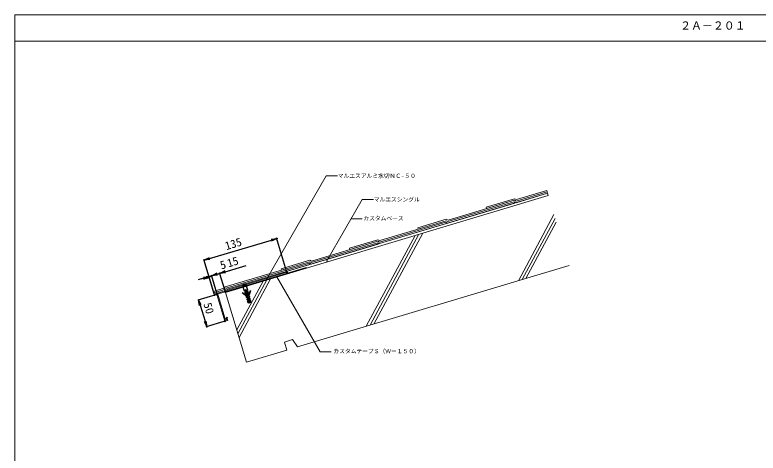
# Model space of a CAD drawing. Units: millimetres, scale not verified. Extents: x -2025 to 2025, y -1410 to 1410.
# Drawn here: x -2025 to -701, y 629 to 1410 of the extents above; entities that cross this region are included whole.
import ezdxf
from ezdxf.enums import TextEntityAlignment as Align

# ---------------------------------------------------------------- set-up
doc = ezdxf.new("R2010")
doc.units = ezdxf.units.MM
doc.header["$LTSCALE"] = 3
doc.header["$PDMODE"] = 32
doc.header["$PDSIZE"] = 1.5
for name, color, linetype in [('0-0_0', 7, 'Continuous'), ('0-1_DEFPOINTS', 7, 'Continuous'), ('0-4_寸法', 7, 'Continuous'), ('0-5__U+FF8F_U+FF99_U+FF74_U+FF7D_U+FF71_U+FF99_U+FF90_U+FF8A_U+FF9E_U+FF70', 7, 'Continuous'), ('1-4_寸法___1', 7, 'Continuous'), ('1-5_文字___1', 7, 'Continuous'), ('1-6_枠___1', 7, 'Continuous')]:
    doc.layers.add(name, color=color, linetype=linetype)
for name, color, linetype, lineweight in [('0-2_躯体', 2, 'Continuous', 18), ('0-3_文字', 8, 'Continuous', 18), ('0-7__U+FF8F_U+FF99_U+FF74_U+FF7D_U+FF7C_U+FF9D_U+FF78_U+FF9E_U+FF99', 3, 'Continuous', 18), ('0-8__U+FF76_U+FF7D_U+FF80_U+FF91_U+FF8D_U+FF9E_U+FF70_U+FF7D', 5, 'Continuous', 18), ('0-9_枠', 7, 'Continuous', 18), ('0-A__U+FF8F_U+FF99_U+FF74_U+FF7D_U+FF71_U+FF99_U+FF90_U+FF8C_U+FF97_U+FF6F_U+FF7C_U+FF9D_U+FF78_U+FF9E', 6, 'Continuous', 18), ('0-B__U+FF76_U+FF7D_U+FF80_U+FF91_U+FF83_U+FF70_U+FF8C_U+FF9F', 4, 'Continuous', 18), ('1-3__U+FF8A_U+FF6F_U+FF81', 8, 'Continuous', 18)]:
    doc.layers.add(name, color=color, linetype=linetype, lineweight=lineweight)
doc.styles.add('ＭＳ ゴシック', font='')
doc.styles.get('ＭＳ ゴシック').set_extended_font_data('MS Gothic')

# ---------------------------------------------------------------- blocks, each defined once
blk = doc.blocks.new('U28')
at = {"layer": '1-6_枠___1', "style": 'ＭＳ ゴシック'}
blk.add_text('２Ａ－２０１', height=14.26, dxfattribs=at).set_placement((1184.691, 2789.422), align=Align.BOTTOM_LEFT)
blk = doc.blocks.new('_OPEN')
at = {"layer": '0-0_0'}
blk.add_line((-1, 0.1667), (0, 0), dxfattribs=at)
blk.add_lwpolyline([(-1, -0.1667), (0, 0), (-1, 0)], dxfattribs=at)
blk = doc.blocks.new('U40')
at = {"layer": '0-4_寸法', "style": 'ＭＳ ゴシック'}
blk.add_text('50', height=14.66, rotation=286.699, dxfattribs=at).set_placement((331.297, 2303.702), align=Align.BOTTOM_LEFT)
blk = doc.blocks.new('D18')
at = {"layer": '0-1_DEFPOINTS'}
for p in [(359.572, 2322.155), (341.635, 2264.573), (373.94, 2274.264)]:
    blk.add_point(p, dxfattribs=at)
at = {"layer": '0-4_寸法'}
for p, q in [((357.657, 2321.581), (326.071, 2312.105)), ((330.142, 2302.886), (338.762, 2274.151)), ((372.024, 2273.689), (340.438, 2264.214))]:
    blk.add_line(p, q, dxfattribs=at)
at = {"layer": '0-0_0'}
blk.add_blockref('U40', (0, 0), dxfattribs=at)
at = {"layer": '0-4_寸法', "xscale": 10, "yscale": 10}
for p, rotation in [((327.268, 2312.464), 106.69924), ((341.635, 2264.573), 286.69924)]:
    blk.add_blockref('_OPEN', p, dxfattribs=dict(at, rotation=rotation))
blk = doc.blocks.new('U39')
at = {"layer": '0-4_寸法', "style": 'ＭＳ ゴシック'}
blk.add_text('5', height=14.66, rotation=16.699, dxfattribs=at).set_placement((369.202, 2362.234), align=Align.BOTTOM_LEFT)
blk = doc.blocks.new('D19')
at = {"layer": '0-1_DEFPOINTS'}
for p in [(350.584, 2355.248), (355.645, 2320.977), (360.434, 2322.414)]:
    blk.add_point(p, dxfattribs=at)
at = {"layer": '0-4_寸法'}
for p, q in [((359.86, 2324.33), (350.225, 2356.446)), ((360.162, 2358.122), (384.357, 2365.38)), ((336.216, 2350.938), (326.638, 2348.065)), ((355.07, 2322.893), (345.436, 2355.009)), ((345.795, 2353.812), (350.584, 2355.248))]:
    blk.add_line(p, q, dxfattribs=at)
at = {"layer": '0-0_0'}
blk.add_blockref('U39', (0, 0), dxfattribs=at)
at = {"layer": '0-4_寸法', "xscale": 10, "yscale": 10}
for p, rotation in [((350.584, 2355.248), 196.69924), ((345.795, 2353.812), 16.69924)]:
    blk.add_blockref('_OPEN', p, dxfattribs=dict(at, rotation=rotation))
blk = doc.blocks.new('U38')
at = {"layer": '0-4_寸法', "style": 'ＭＳ ゴシック'}
blk.add_text('15', height=14.66, rotation=16.699, dxfattribs=at).set_placement((381.787, 2365.933), align=Align.BOTTOM_LEFT)
blk = doc.blocks.new('D20')
at = {"layer": '0-1_DEFPOINTS'}
for p in [(364.972, 2359.488), (360.434, 2322.414), (374.802, 2326.724)]:
    blk.add_point(p, dxfattribs=at)
at = {"layer": '0-4_寸法'}
for p, q in [((374.551, 2362.361), (411.826, 2373.544)), ((359.86, 2324.33), (350.246, 2356.375)), ((350.605, 2355.178), (364.972, 2359.488)), ((374.227, 2328.64), (364.613, 2360.685)), ((341.027, 2352.304), (331.449, 2349.431))]:
    blk.add_line(p, q, dxfattribs=at)
at = {"layer": '0-0_0'}
blk.add_blockref('U38', (0, 0), dxfattribs=at)
at = {"layer": '0-4_寸法', "xscale": 10, "yscale": 10}
for p, rotation in [((350.605, 2355.178), 16.69924), ((364.972, 2359.488), 196.69924)]:
    blk.add_blockref('_OPEN', p, dxfattribs=dict(at, rotation=rotation))
blk = doc.blocks.new('U37')
at = {"layer": '0-4_寸法', "style": 'ＭＳ ゴシック'}
blk.add_text('135', height=14.66, rotation=16.699, dxfattribs=at).set_placement((378.061, 2396.701), align=Align.BOTTOM_LEFT)
blk = doc.blocks.new('D21')
at = {"layer": '0-1_DEFPOINTS'}
for p in [(466.35, 2421.774), (484.434, 2361.493), (355.645, 2320.977)]:
    blk.add_point(p, dxfattribs=at)
at = {"layer": '0-4_寸法'}
for p, q in [((483.86, 2363.409), (465.991, 2422.971)), ((346.622, 2385.855), (456.772, 2418.9)), ((355.07, 2322.893), (336.685, 2384.179))]:
    blk.add_line(p, q, dxfattribs=at)
at = {"layer": '0-0_0'}
blk.add_blockref('U37', (0, 0), dxfattribs=at)
at = {"layer": '0-4_寸法', "xscale": 10, "yscale": 10}
for p, rotation in [((466.35, 2421.774), 16.69924), ((337.044, 2382.982), 196.69924)]:
    blk.add_blockref('_OPEN', p, dxfattribs=dict(at, rotation=rotation))

msp = doc.modelspace()

# ---------------------------------------------------------------- linework, layer by layer
at = {"layer": '0-2_躯体'}
for q in [(-1037.86, 963.658), (-1530.662, 831.478)]:
    msp.add_line((-1521.562, 818.547), q, dxfattribs=at)
msp.add_lwpolyline([(-1075.215, 1088.175), (-1649.911, 915.766), (-1612.556, 791.249), (-1540.719, 812.8), (-1545.029, 827.167), (-1530.662, 831.478)], dxfattribs=at)
at = {"layer": '0-3_文字'}
msp.add_line((-1426.276, 1046.442), (-1406.276, 1046.442), dxfattribs=at)
for points in [[(-1576.329, 939.728), (-1470.359, 1123.274), (-1450.359, 1123.274)], [(-1469.416, 971.722), (-1406.276, 1081.083), (-1386.276, 1081.083)], [(-1558.605, 943.653), (-1481.441, 810), (-1461.441, 810)]]:
    msp.add_lwpolyline(points, dxfattribs=at)
for centre, start, end in [((-1469.416, 971.722), 0, 180), ((-1469.416, 971.722), 180, 0), ((-1465.72, 978.123), 0, 180), ((-1465.72, 978.123), 180, 0)]:
    msp.add_arc(centre, 0.375, start, end, dxfattribs=at)
at = {"layer": '0-5__U+FF8F_U+FF99_U+FF74_U+FF7D_U+FF71_U+FF99_U+FF90_U+FF8A_U+FF9E_U+FF70'}
for p, q in [((-1619.613, 927.779), (-1612.716, 929.848)), ((-1612.486, 926.994), (-1618.233, 925.27)), ((-1610.352, 919.879), (-1612.486, 926.994)), ((-1613.235, 910.828), (-1620.352, 914.66)), ((-1614.354, 909.851), (-1620.352, 914.66)), ((-1616.099, 918.154), (-1618.233, 925.27)), ((-1614.2, 917.132), (-1616.099, 918.154)), ((-1615.274, 915.535), (-1613.849, 915.963)), ((-1613.849, 915.963), (-1614.2, 917.132)), ((-1613.181, 920.521), (-1614.091, 920.248)), ((-1607.194, 897.26), (-1614.091, 920.248)), ((-1613.293, 914.108), (-1613.338, 914.094)), ((-1612.476, 911.385), (-1613.292, 914.106)), ((-1606.284, 897.533), (-1613.181, 920.521)), ((-1611.374, 917.98), (-1610.352, 919.879)), ((-1610.467, 914.955), (-1610.422, 914.969)), ((-1609.65, 912.233), (-1610.467, 914.955)), ((-1608.758, 912.096), (-1604.877, 919.302)), ((-1607.239, 911.982), (-1604.877, 919.302)), ((-1612.787, 907.115), (-1611.326, 907.554)), ((-1611.836, 909.251), (-1611.836, 909.251)), ((-1611.326, 907.554), (-1611.836, 909.251)), ((-1611.638, 903.284), (-1610.177, 903.722)), ((-1610.177, 903.722), (-1610.643, 905.276)), ((-1609.028, 899.891), (-1609.613, 901.841)), ((-1609.01, 910.099), (-1609.01, 910.099)), ((-1608.501, 908.401), (-1609.01, 910.099)), ((-1607.04, 908.84), (-1608.501, 908.401)), ((-1607.351, 904.57), (-1607.818, 906.124)), ((-1605.891, 905.008), (-1607.351, 904.57)), ((-1606.202, 900.739), (-1606.788, 902.69)), ((-1604.741, 901.177), (-1606.202, 900.739)), ((-1604.848, 897.964), (-1604.741, 901.177)), ((-1608.631, 896.829), (-1607.194, 897.26)), ((-1604.848, 897.964), (-1606.284, 897.533))]:
    msp.add_line(p, q, dxfattribs=at)
for points in [[(-1619.603, 928.2), (-1619.614, 928.16), (-1619.623, 928.12), (-1619.63, 928.08), (-1619.636, 928.04), (-1619.639, 928), (-1619.639, 927.96), (-1619.638, 927.92), (-1619.635, 927.89), (-1619.63, 927.85), (-1619.622, 927.81), (-1619.613, 927.78)], [(-1617.732, 929.82), (-1617.808, 929.78), (-1617.882, 929.75), (-1617.956, 929.71), (-1618.028, 929.67), (-1618.1, 929.63), (-1618.17, 929.59), (-1618.239, 929.55), (-1618.307, 929.51), (-1618.373, 929.47), (-1618.439, 929.43), (-1618.502, 929.39), (-1618.565, 929.35), (-1618.626, 929.31), (-1618.685, 929.27), (-1618.743, 929.23), (-1618.799, 929.18), (-1618.854, 929.14), (-1618.907, 929.1), (-1618.959, 929.06), (-1619.009, 929.01), (-1619.057, 928.97), (-1619.103, 928.93), (-1619.148, 928.88), (-1619.191, 928.84), (-1619.232, 928.8), (-1619.271, 928.75), (-1619.308, 928.71), (-1619.344, 928.66), (-1619.377, 928.62), (-1619.409, 928.58), (-1619.438, 928.54), (-1619.466, 928.49), (-1619.491, 928.45), (-1619.515, 928.41), (-1619.537, 928.37), (-1619.556, 928.32), (-1619.574, 928.28), (-1619.589, 928.24), (-1619.603, 928.2)], [(-1614.531, 930.58), (-1614.607, 930.58), (-1614.684, 930.58), (-1614.761, 930.58), (-1614.84, 930.57), (-1614.919, 930.57), (-1614.999, 930.56), (-1615.08, 930.55), (-1615.161, 930.55), (-1615.243, 930.54), (-1615.326, 930.53), (-1615.409, 930.51), (-1615.492, 930.5), (-1615.576, 930.49), (-1615.66, 930.47), (-1615.745, 930.46), (-1615.83, 930.44), (-1615.914, 930.42), (-1616, 930.41), (-1616.085, 930.39), (-1616.17, 930.37), (-1616.255, 930.34), (-1616.341, 930.32), (-1616.426, 930.3), (-1616.511, 930.28), (-1616.595, 930.25), (-1616.68, 930.22), (-1616.764, 930.2), (-1616.848, 930.17), (-1616.931, 930.14), (-1617.014, 930.11), (-1617.097, 930.08), (-1617.179, 930.05), (-1617.26, 930.02), (-1617.341, 929.99), (-1617.42, 929.96), (-1617.5, 929.92), (-1617.578, 929.89), (-1617.655, 929.85), (-1617.732, 929.82)], [(-1612.716, 929.85), (-1612.728, 929.88), (-1612.742, 929.92), (-1612.757, 929.95), (-1612.775, 929.98), (-1612.795, 930.02), (-1612.817, 930.05), (-1612.841, 930.08), (-1612.867, 930.11), (-1612.895, 930.14), (-1612.924, 930.17), (-1612.956, 930.19), (-1612.99, 930.22), (-1613.026, 930.25), (-1613.063, 930.27), (-1613.102, 930.3), (-1613.144, 930.32), (-1613.187, 930.34), (-1613.232, 930.36), (-1613.278, 930.38), (-1613.327, 930.4), (-1613.377, 930.42), (-1613.428, 930.44), (-1613.482, 930.46), (-1613.537, 930.47), (-1613.593, 930.49), (-1613.652, 930.5), (-1613.711, 930.51), (-1613.772, 930.52), (-1613.835, 930.54), (-1613.899, 930.54), (-1613.964, 930.55), (-1614.031, 930.56), (-1614.099, 930.57), (-1614.168, 930.57), (-1614.239, 930.58), (-1614.31, 930.58), (-1614.383, 930.58), (-1614.457, 930.58), (-1614.531, 930.58)], [(-1609.598, 917.238), (-1611.024, 916.81), (-1611.374, 917.98)], [(-1608.631, 896.829), (-1610.488, 899.453), (-1609.028, 899.891)]]:
    msp.add_lwpolyline(points, dxfattribs=at)
for centre, radius, start, end in [((-1613.712, 915.613), 1.565, 182.85271, 285.56495), ((-1610.946, 916.443), 1.565, 289.56323, 30.54554), ((-1612.599, 911.632), 2.5, 225.42348, 287.78063), ((-1612.955, 911.241), 0.5, 235.85401, 16.69924), ((-1611.224, 907.168), 1.565, 181.91004, 283.83572), ((-1610.074, 903.336), 1.565, 181.91004, 287.15265), ((-1611.601, 904.989), 1, 16.69924, 41.26785), ((-1609.171, 912.376), 0.5, 196.69924, 325.85679), ((-1609.683, 912.507), 2.5, 285.61781, 347.87588), ((-1606.86, 906.411), 1, 172.13067, 196.69924), ((-1608.374, 908.022), 1.565, 289.56323, 31.48852), ((-1607.225, 904.191), 1.565, 286.2463, 31.48852)]:
    msp.add_arc(centre, radius, start, end, dxfattribs=at)
at = {"layer": '0-7__U+FF8F_U+FF99_U+FF74_U+FF7D_U+FF7C_U+FF9D_U+FF78_U+FF9E_U+FF99'}
for p, q in [((-1076.451, 1092.294), (-1132.484, 1075.484)), ((-1077.169, 1094.688), (-1132.21, 1078.176)), ((-1077.888, 1097.083), (-1131.937, 1080.868)), ((-1076.451, 1092.294), (-1077.888, 1097.083)), ((-1135.597, 1077.16), (-1253.854, 1041.683)), ((-1135.323, 1079.852), (-1253.581, 1044.375)), ((-1185.164, 1064.9), (-1135.323, 1079.852)), ((-1135.323, 1079.852), (-1185.164, 1064.9)), ((-1132.484, 1075.484), (-1135.597, 1077.16)), ((-1132.21, 1078.176), (-1135.323, 1079.852)), ((-1131.937, 1080.868), (-1135.05, 1082.544)), ((-1253.581, 1044.375), (-1256.694, 1046.051)), ((-1257.241, 1040.667), (-1375.498, 1005.19)), ((-1256.967, 1043.359), (-1375.225, 1007.882)), ((-1306.808, 1028.407), (-1256.967, 1043.359)), ((-1256.967, 1043.359), (-1306.808, 1028.407)), ((-1254.128, 1038.991), (-1257.241, 1040.667)), ((-1253.854, 1041.683), (-1256.967, 1043.359)), ((-1378.611, 1006.866), (-1496.869, 971.389)), ((-1428.452, 991.913), (-1378.611, 1006.866)), ((-1378.611, 1006.866), (-1428.452, 991.913)), ((-1375.498, 1005.19), (-1378.611, 1006.866)), ((-1375.225, 1007.882), (-1378.338, 1009.558)), ((-1378.166, 1001.779), (-1497.416, 966.004)), ((-1378.885, 1004.174), (-1497.142, 968.696)), ((-1378.885, 1004.174), (-1378.166, 1001.779)), ((-1375.772, 1002.497), (-1378.885, 1004.174)), ((-1650.189, 925.392), (-1500.255, 970.373)), ((-1500.528, 967.68), (-1648.479, 923.295)), ((-1500.255, 970.373), (-1550.096, 955.42)), ((-1497.416, 966.004), (-1500.528, 967.68)), ((-1497.142, 968.696), (-1500.255, 970.373)), ((-1496.869, 971.389), (-1499.981, 973.065)), ((-1671.309, 917.49), (-1651.195, 923.525)), ((-1671.309, 917.49), (-1670.303, 914.138)), ((-1649.484, 921.428), (-1670.591, 915.096)), ((-1670.303, 914.138), (-1669.872, 912.701)), ((-1651.195, 923.525), (-1650.189, 925.392)), ((-1649.484, 921.428), (-1648.479, 923.295)), ((-1647.774, 919.331), (-1646.768, 921.198))]:
    msp.add_line(p, q, dxfattribs=at)
for points in [[(-1077.169, 1094.688), (-1132.21, 1078.176), (-1135.323, 1079.852)], [(-1135.597, 1077.16), (-1253.854, 1041.683), (-1256.967, 1043.359)], [(-1135.597, 1077.16), (-1134.878, 1074.765), (-1254.128, 1038.991)], [(-1185.164, 1064.9), (-1185.883, 1067.294), (-1135.05, 1082.544)], [(-1306.808, 1028.407), (-1307.526, 1030.801), (-1256.694, 1046.051)], [(-1257.241, 1040.667), (-1375.498, 1005.19), (-1378.611, 1006.866)], [(-1257.241, 1040.667), (-1256.522, 1038.272), (-1375.772, 1002.497)], [(-1428.452, 991.913), (-1429.17, 994.308), (-1378.338, 1009.558)], [(-1648.479, 923.295), (-1500.528, 967.68), (-1499.81, 965.286), (-1646.768, 921.198)], [(-1550.096, 955.42), (-1550.814, 957.815), (-1499.981, 973.065)]]:
    msp.add_lwpolyline(points, dxfattribs=at)
at = {"layer": '0-8__U+FF76_U+FF7D_U+FF80_U+FF91_U+FF8D_U+FF9E_U+FF70_U+FF7D'}
for p, q in [((-1646.768, 921.198), (-1076.451, 1092.294)), ((-1076.451, 1092.294), (-1075.215, 1088.175))]:
    msp.add_line(p, q, dxfattribs=at)
at = {"layer": '0-9_枠'}
msp.add_line((2025, 1363.102), (-2025, 1363.102), dxfattribs=at)
msp.add_lwpolyline([(-2025, -1410), (2025, -1410), (2025, 1410), (-2025, 1410)], close=True, dxfattribs=at)
at = {"layer": '0-A__U+FF8F_U+FF99_U+FF74_U+FF7D_U+FF71_U+FF99_U+FF90_U+FF8C_U+FF97_U+FF6F_U+FF7C_U+FF9D_U+FF78_U+FF9E'}
for p, q in [((-1650.198, 916.724), (-1664.566, 912.414)), ((-1665.428, 912.155), (-1651.06, 864.264)), ((-1663.704, 912.673), (-1649.854, 866.505)), ((-1651.06, 864.264), (-1645.792, 865.844)), ((-1649.854, 866.505), (-1648.034, 867.051)), ((-1648.661, 869.142), (-1648.09, 871.557)), ((-1648.034, 867.051), (-1648.661, 869.142)), ((-1648.125, 871.409), (-1646.338, 871.143)), ((-1646.798, 869.197), (-1646.338, 871.143)), ((-1645.792, 865.844), (-1646.798, 869.197))]:
    msp.add_line(p, q, dxfattribs=at)
msp.add_lwpolyline([(-1664.566, 912.414), (-1669.355, 910.977), (-1669.872, 912.701), (-1540.566, 951.493), (-1540.048, 949.769)], dxfattribs=at)
at = {"layer": '0-B__U+FF76_U+FF7D_U+FF80_U+FF91_U+FF83_U+FF70_U+FF8C_U+FF9F'}
for p, q in [((-1650.198, 916.724), (-1506.524, 959.826)), ((-1506.524, 959.826), (-1506.237, 958.868)), ((-1650.198, 916.724), (-1649.911, 915.766))]:
    msp.add_line(p, q, dxfattribs=at)
at = {"layer": '1-3__U+FF8A_U+FF6F_U+FF81'}
for p, q in [((-1128.364, 936.506), (-1065.011, 1054.162)), ((-1121.591, 938.538), (-1062.979, 1047.389)), ((-1114.818, 940.57), (-1060.948, 1040.616)), ((-1385.733, 859.296), (-1298.57, 1021.168)), ((-1399.278, 855.232), (-1312.116, 1017.105)), ((-1392.506, 857.264), (-1305.343, 1019.137)), ((-1625.783, 835.34), (-1569.485, 939.894)), ((-1627.815, 842.113), (-1576.258, 937.862))]:
    msp.add_line(p, q, dxfattribs=at)
msp.add_lwpolyline([(-1629.847, 848.886), (-1601.89, 900.805), (-1583.03, 935.831)], dxfattribs=at)

# ---------------------------------------------------------------- block references
at = {"layer": '0-0_0'}
msp.add_blockref('U28', (-2025, -1410), dxfattribs=at)
at = {"layer": '1-4_寸法___1'}
for name in ['D21', 'D19', 'D20', 'D18']:
    msp.add_blockref(name, (-2025, -1410), dxfattribs=at)

# ---------------------------------------------------------------- texts
at = {"layer": '1-5_文字___1', "style": 'ＭＳ ゴシック'}
for s, p in [('マルエスアルミ水切ＮＣ-５０', (-1449.995, 1117.504)), ('マルエスシングル', (-1385.912, 1075.313)), ('カスタムベース', (-1404.433, 1041.735)), ('カスタムテープＳ（Ｗ＝１５０）', (-1457.8, 805.103))]:
    msp.add_text(s, height=7.331, rotation=359.98, dxfattribs=at).set_placement(p, align=Align.BOTTOM_LEFT)

doc.saveas('drawing.dxf')
